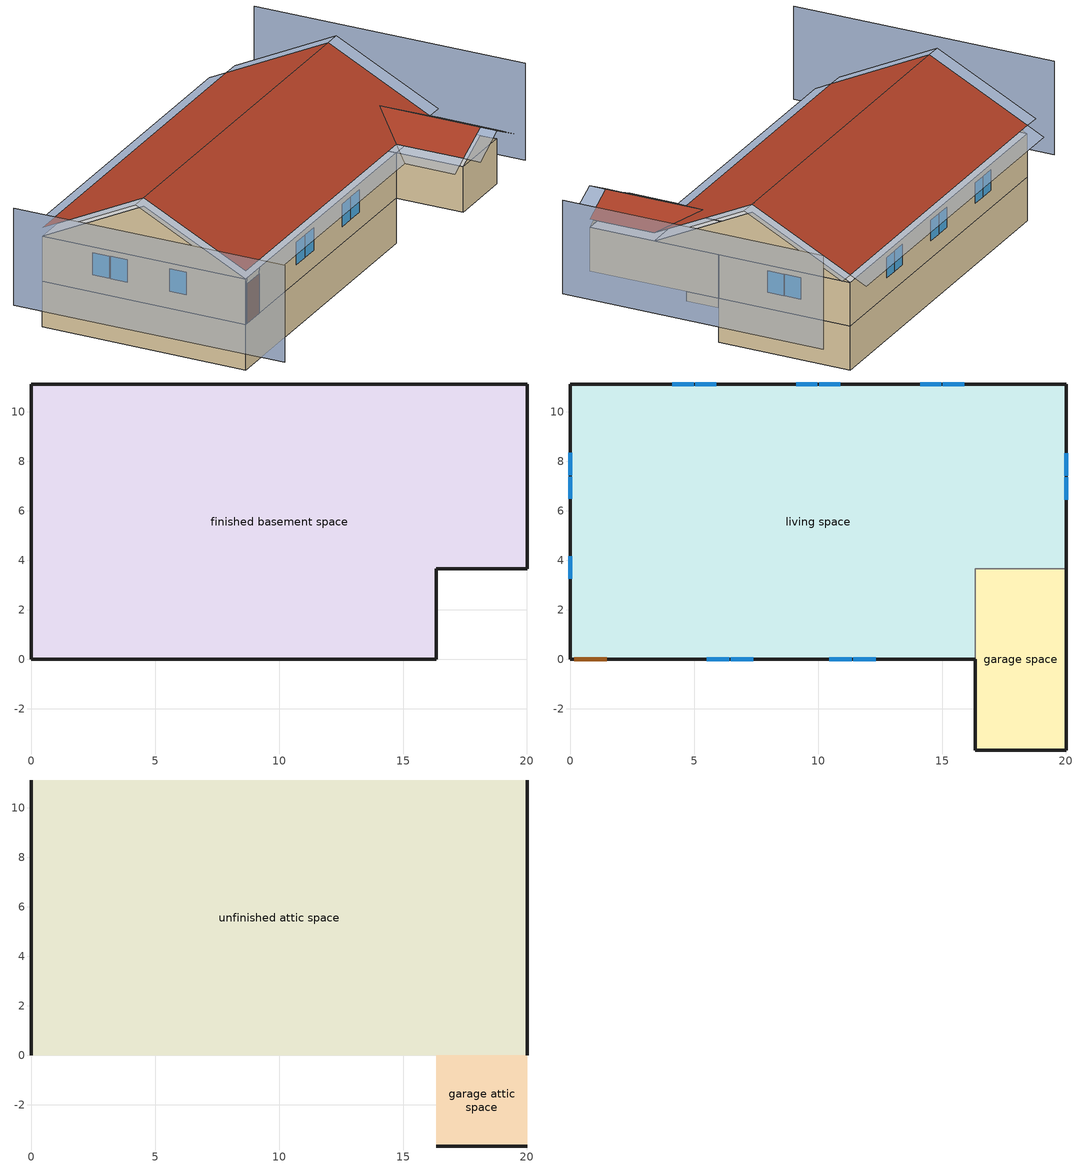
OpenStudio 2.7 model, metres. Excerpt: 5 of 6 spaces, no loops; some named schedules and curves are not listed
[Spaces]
finished basement space
 floor foundation (FloorFndGrndFinB): 0,0 0,11.12 20.01,11.12 20.01,3.66 16.35,3.66 16.35,0 z-2.44
 wall foundation (WallFndGrndFinB): 0,11.12 0,0 16.35,0 16.35,3.66 20.01,3.66 20.01,11.12 0,11.12 z-2.44:0
garage space
 floor foundation (FloorFndGrndUnfinSlab): 16.35,-3.66 16.35,3.66 20.01,3.66 20.01,-3.66 z0
 wall outside (WallExtUninsUnfin): 16.35,0 16.35,-3.66 20.01,-3.66 20.01,3.66 z0:2.44
 wall to living space (WallIntFinInsUnfin Reversed): 20.01,3.66 16.35,3.66 16.35,0 z0:2.44
living space
 floor to finished basement space (FloorFinUninsFin): 0,0 0,11.12 20.01,11.12 20.01,3.66 16.35,3.66 16.35,0 z0
 wall outside (WallExtInsFin): 20.01,3.66 20.01,11.12 0,11.12 0,0 0.13,0 1.48,0 16.35,0 z0:2.44
 window (WindowConstruction): 5.5,0 6.41,0 / 6.47,0 7.38,0 / 10.46,0 11.36,0 / 11.43,0 12.33,0 z0.92:2.13; 15.89,11.12 15.04,11.12 / 14.98,11.12 14.12,11.12 / 10.89,11.12 10.03,11.12 / 9.97,11.12 9.12,11.12 / 5.89,11.12 5.03,11.12 / 4.97,11.12 4.12,11.12 z0.99:2.13; 0,8.34 0,7.44 / 0,7.38 0,6.48 / 0,4.16 0,3.25 / 20.01,6.45 20.01,7.36 / 20.01,7.42 20.01,8.32 z0.93:2.13
 door (Door): 0.15,0 1.46,0 z0:2.13
unfinished attic space
 floor to garage space (FloorUnfinUninsUnfin): 20.01,3.66 20.01,0 16.35,0 16.35,3.66 z2.44
 floor to living space (FloorFinInsUnfinAttic): 20.01,11.12 20.01,3.66 16.35,3.66 16.35,0 0,0 0,11.12 z2.44
 wall outside (WallExtUninsUnfin): 0,5.56,5.22 0,11.12,2.44 0,0,2.44; 20.01,5.56,5.22 20.01,0,2.44 20.01,11.12,2.44
 roof outside (RoofUnfinInsExt): 0,5.56,5.67 20.01,5.56,5.67 20.01,11.12,2.9 0,11.12,2.9; 0,5.56,5.67 0,0,2.9 16.35,0,2.9 18.18,1.83,3.81 20.01,0,2.9 20.01,5.56,5.67
garage attic space
 floor to garage space (FloorUnfinUninsUnfin): 16.35,-3.66 16.35,0 20.01,0 20.01,-3.66 z2.44
 wall outside (WallExtUninsUnfin): 16.35,-3.66,2.44 20.01,-3.66,2.44 18.18,-3.66,3.35
 roof outside (RoofUnfinInsExt): 16.35,0,2.9 16.35,-3.66,2.9 18.18,-3.66,3.81 18.18,1.83,3.81; 20.01,0,2.9 18.18,1.83,3.81 18.18,-3.66,3.81 20.01,-3.66,2.9
shading: -3.05,11.12 -3.05,-3.66 / 23.06,-3.66 23.06,11.12 z0:5.22; 15.44,0,2.44 15.44,-3.66,2.44 16.35,-3.66,2.9 16.35,0,2.9; 16.35,-4.57,2.9 18.18,-4.57,3.81 18.18,-3.66,3.81 16.35,-3.66,2.9; -0.91,11.12,2.9 -0.91,5.56,5.67 0,5.56,5.67 0,11.12,2.9; 20.92,5.56,5.67 20.92,11.12,2.9 20.01,11.12,2.9 20.01,5.56,5.67; 20.01,12.03,2.44 0,12.03,2.44 0,11.12,2.9 20.01,11.12,2.9; -0.91,5.56,5.67 -0.91,0,2.9 0,0,2.9 0,5.56,5.67; 0,-0.91,2.44 16.35,-0.91,2.44 16.35,0,2.9 0,0,2.9; 20.92,0,2.9 20.92,5.56,5.67 20.01,5.56,5.67 20.01,0,2.9; 20.92,-3.66,2.44 20.92,0,2.44 20.01,0,2.9 20.01,-3.66,2.9; 18.18,-4.57,3.81 20.01,-4.57,2.9 20.01,-3.66,2.9 18.18,-3.66,3.81; 14.88,11.12 16.04,11.12 16.04,11.73 14.88,11.73 z2.29; 6.56,0 5.35,0 5.35,-0.61 6.56,-0.61 z2.29; 8.97,11.12 10.13,11.12 10.13,11.73 8.97,11.73 z2.29; 7.53,0 6.32,0 6.32,-0.61 7.53,-0.61 z2.29; 0,7.29 0,8.5 -0.61,8.5 -0.61,7.29 z2.29; 11.52,0 10.31,0 10.31,-0.61 11.52,-0.61 z2.29; 9.88,11.12 11.04,11.12 11.04,11.73 9.88,11.73 z2.29; 12.49,0 11.27,0 11.27,-0.61 12.49,-0.61 z2.29; 13.97,11.12 15.13,11.12 15.13,11.73 13.97,11.73 z2.29; 4.88,11.12 6.04,11.12 6.04,11.73 4.88,11.73 z2.29; 3.96,11.12 5.12,11.12 5.12,11.73 3.96,11.73 z2.29; 0,6.33 0,7.53 -0.61,7.53 -0.61,6.33 z2.29; 20.01,7.51 20.01,6.3 20.62,6.3 20.62,7.51 z2.29; 0,3.1 0,4.31 -0.61,4.31 -0.61,3.1 z2.29; 20.01,8.47 20.01,7.26 20.62,7.26 20.62,8.47 z2.29
[Site]
Denver Intl Ap_CO_USA: Latitude {deg}=39.83; Longitude {deg}=-104.65; Time Zone {hr}=-7; Elevation {m}=1650; Terrain=Suburbs
[ClimateZones]
Climate Zone Institution Name 2=Building America; Climate Zone Document Year 2=0; Climate Zone Value 2=Cold
[Site:WaterMainsTemperature]
Calculation Method=Correlation; Annual Average Outdoor Air Temperature {C}=10.8753; Maximum Difference In Monthly Average Outdoor Air Temperatures {deltaC}=23.1524
[Site:GroundTemperature:Deep]
10.8753, 10.8753, 10.8753, 10.8753, 10.8753, 10.8753, 10.8753, 10.8753, 10.8753, 10.8753, 10.8753, 10.8753
[Building]
Building 1: North Axis {deg}=270; Standards Number of Stories=2; Standards Number of Above Ground Stories=1; Standards Building Type=singlefamilydetached; Standards Number of Living Units=1
[Material] Roughness=Rough
Name | Thickness {m} | Conductivity {W/m-K} | Density {kg/m3} | Specific Heat {J/kg-K} | Thermal Absorptance | Solar Absorptance | Visible Absorptance
FloorUAAdditionalCeilingIns | 0.12827 | 0.0411113 | 16.02 | 1046.75
FloorUATrussandIns | 0.0889 | 0.0436674 | 50.7834 | 1165.1
Drywall 0.5 in. | 0.0127 | 0.160291 | 801 | 837.4 | 0.9 | 0.5 | 0.1
Asphalt Shingles, Medium | 0.009525 | 0.162714 | 1121.4 | 1465.45 | 0.91 | 0.85 | 0.85
RoofSheathing | 0.01905 | 0.115458 | 512.64 | 1214.23
RoofUARoofIns | 0.18415 | 8.02397 | 37.0049 | 1207.88
FoundationIntVertIns | 0.00233153 | 0.029427 | 32.04 | 1214.23
FoundationExtVertIns | 0.051816 | 0.029427 | 32.04 | 1214.23
Concrete 8.0 in.; FootingMaterial | 0.2032 | 1.31141 | 2242.8 | 837.4 | 0.9
Concrete 4.0 in. | 0.1016 | 1.31141 | 2242.8 | 837.4 | 0.9
FloorFinStudAndAirFloor | 0.1397 | 0.557395 | 67.691 | 1210.98
Wood Floor | 0.015875 | 0.115458 | 544.68 | 1214.23
Floor Covering | 0.0127 | 0.0433444 | 54.468 | 1339.84 | 0.9 | 0.9
FloorFinStudAndAirFloor 1 | 0.1397 | 0.606274 | 67.691 | 1210.98
Vinyl, Light | 0.009525 | 0.089435 | 177.822 | 1046.75 | 0.9 | 0.3 | 0.3
WallSheathing | 0.0127 | 0.115458 | 512.64 | 1214.23
WallICFInsFormOuter | 0.0508 | 0.0311319 | 68.5656 | 1214.23
WallICFConcrete | 0.1016 | 1.07238 | 2111.31 | 844.354
WallICFConcrete 1 | 0.1016 | 1.07383 | 2111.31 | 844.354
WallStudAndCavity | 0.0889 | 0.393744 | 83.0341 | 1211.67
WallStudAndCavity 1 | 0.0889 | 0.397942 | 83.0341 | 1211.67
residential furniture material garage space | 0.1524 | 0.115458 | 640.8 | 1214.23 | 0.9 | 0.6 | 0.1
DoorMaterial | 0.04445 | 0.0612267 | 512.64 | 1214.23
[Construction]
FloorFinInsUnfinAttic: FloorUAAdditionalCeilingIns, FloorUATrussandIns, Drywall 0.5 in.
RoofUnfinInsExt: Asphalt Shingles, Medium, RoofSheathing, RoofUARoofIns
WallFndGrndFinB: Concrete 8.0 in.
FloorFndGrndFinB; FloorFndGrndUnfinSlab: Concrete 4.0 in.
FootingConstruction: FootingMaterial
FloorFinUninsFin: Drywall 0.5 in., FloorFinStudAndAirFloor, RoofSheathing, Wood Floor, Floor Covering
FloorUnfinUninsUnfin: FloorFinStudAndAirFloor 1, RoofSheathing
WallExtInsFin: Vinyl, Light, WallSheathing, WallICFInsFormOuter, WallICFConcrete, WallICFInsFormOuter, Drywall 0.5 in.
WallIntFinInsUnfin Reversed: WallICFInsFormOuter, WallICFConcrete 1, WallICFInsFormOuter, WallSheathing
WallExtUninsUnfin: Vinyl, Light, WallSheathing, WallStudAndCavity
WallIntFinUninsFin: WallStudAndCavity 1, Drywall 0.5 in.
residential furniture construction garage space; residential furniture construction living space; residential furniture construction finished basement space: residential furniture material garage space
WindowConstruction: WindowMaterial
Door: DoorMaterial
[WindowMaterial:Shade]
CoolingShade: Solar Transmittance=0.999; Solar Reflectance=0.00099; Visible Transmittance=0.999; Visible Reflectance=0.00099; Thermal Hemispherical Emissivity=1e-005; Thermal Transmittance=0.999; Thickness {m}=0.0001; Conductivity {W/m-K}=10000; Shade to Glass Distance {m}=0.001; Top Opening Multiplier=0; Bottom Opening Multiplier=0; Left-Side Opening Multiplier=0; Right-Side Opening Multiplier=0; Airflow Permeability=0
[WindowMaterial:SimpleGlazingSystem]
WindowMaterial: U-Factor {W/m2-K}=2.10086; Solar Heat Gain Coefficient=0.21
[ThermalZone] Use Ideal Air Loads=No
living zone: Thermostat=living zone temperature setpoint
garage zone; unfinished attic zone: 
finished basement zone: Thermostat=finished basement zone temperature setpoint
res ds_1 ret air zone: Volume {m3}=0
[Sizing:Zone] Zone Cooling Design Supply Air Temperature Input Method=SupplyAirTemperature; Zone Cooling Design Supply Air Temperature {C}=14; Zone Cooling Design Supply Air Temperature Difference {deltaC}=11.11; Zone Heating Design Supply Air Temperature Input Method=SupplyAirTemperature; Zone Heating Design Supply Air Temperature {C}=40; Zone Heating Design Supply Air Temperature Difference {deltaC}=11.11; Zone Cooling Design Supply Air Humidity Ratio {kg-H2O/kg-air}=0.0085; Zone Heating Design Supply Air Humidity Ratio {kg-H2O/kg-air}=0.008; Cooling Design Air Flow Method=DesignDay; Heating Design Air Flow Method=DesignDay; Account for Dedicated Outdoor Air System=No; Dedicated Outdoor Air System Control Strategy=NeutralSupplyAir; Dedicated Outdoor Air Low Setpoint Temperature for Design {C}=autosize; Dedicated Outdoor Air High Setpoint Temperature for Design {C}=autosize
living zone; garage zone; unfinished attic zone; res ds_1 ret air zone
[Zone equipment]
living zone: residential mshp living zone zone vrf, residential mshp living zone supp heater
[Space]
Name | Space Type | Thermal Zone | Building Unit
garage space | Space Type 1 | garage zone
living space | Space Type 2 | living zone | unit 1
unfinished attic space; garage attic space | Space Type 3 | unfinished attic zone
finished basement space | Space Type 4 | finished basement zone | unit 1
res ds_1 ret air space |  | res ds_1 ret air zone
[SpaceType]
Name | Standards Space Type
Space Type 1 | garage
Space Type 2 | living
Space Type 3 | unfinished attic
Space Type 4 | finished basement
[BuildingUnit]
unit 1: Building Unit Type=Residential
[People:Definition] Number of People Calculation Method=People; Number of People {people}=1.615; Fraction Radiant=0.319734; Sensible Heat Fraction=0.573; Carbon Dioxide Generation Rate {m3/s-W}=0; Enable ASHRAE 55 Comfort Warnings=No; Mean Radiant Temperature Calculation Type=ZoneAveraged
residential occupants|living space; residential occupants|finished basement space
[People] Number of People Schedule=residential occupants schedule; Activity Level Schedule=Schedule Ruleset 1; Multiplier=1
Name | People Definition | Space or SpaceType
residential occupants|living space | residential occupants|living space | living space
residential occupants|finished basement space | residential occupants|finished basement space | finished basement space
[Foundation:Kiva] Wall Height Above Grade {m}=0.2032; Wall Depth Below Slab {m}=0.2032
Name | Interior Vertical Insulation Material | Interior Vertical Insulation Depth {m} | Exterior Vertical Insulation Material | Exterior Vertical Insulation Depth {m} | Footing Wall Construction
Foundation Kiva 1 | FoundationIntVertIns | 2.4384 | FoundationExtVertIns | 2.4384
Foundation Kiva 2 |  |  |  |  | FootingConstruction
[Foundation:Kiva:Settings]
Soil Conductivity {W/m-K}=1.731; Soil Density {kg/m3}=1842.3; Soil Specific Heat {J/kg-K}=418.7; Ground Solar Absorptivity=0.9; Ground Thermal Absorptivity=0.9; Ground Surface Roughness {m}=0.03; Far-Field Width {m}=40; Deep-Ground Boundary Condition=ZeroFlux; Deep-Ground Depth {m}=40; Minimum Cell Dimension {m}=0.02; Maximum Cell Growth Coefficient=1.5; Simulation Timestep=Hourly
[SurfaceProperty:ExposedFoundationPerimeter] Exposed Perimeter Calculation Method=TotalExposedPerimeter
Name | Total Exposed Perimeter {m}
Surface 20 | 54.9333
Surface 1 | 14.6304
[InternalMass:Definition] Design Level Calculation Method=SurfaceArea
Name | Construction | Surface Area {m2}
living space Partition; finished basement space Partition | WallIntFinUninsFin | 209.032
residential furniture mass garage space | residential furniture construction garage space | 2.67561
residential furniture mass living space | residential furniture construction living space | 83.6127
residential furniture mass finished basement space | residential furniture construction finished basement space | 83.6127
[InternalMass] Multiplier=1
Name | Internal Mass Definition | Space or SpaceType
living space Partition | living space Partition | living space
finished basement space Partition | finished basement space Partition | finished basement space
residential furniture mass garage space | residential furniture mass garage space | garage space
residential furniture mass living space | residential furniture mass living space | living space
residential furniture mass finished basement space | residential furniture mass finished basement space | finished basement space
[ShadingControl]
WindowShadingControl: Shading Type=InteriorShade; Shading Device Material=CoolingShade; Shading Control Type=OnIfScheduleAllows; Schedule=Window shading schedule; Shading Control Is Scheduled=Yes
[AvailabilityManager:DifferentialThermostat]
res solar hot water useful energy: Temperature Difference On Limit {deltaC}=0; Temperature Difference Off Limit {deltaC}=0
[Coil:Heating:DX:VariableRefrigerantFlow]
residential mshp living zone heating coil: Availability Schedule=residential heating season; Rated Total Heating Capacity {W}=20090.9; Rated Air Flow Rate {m3/s}=0.898705; Heating Capacity Ratio Modifier Function of Temperature Curve=ConstantCubic; Heating Capacity Modifier Function of Flow Fraction Curve=ConstantCubic
[Coil:Cooling:DX:VariableRefrigerantFlow]
residential mshp living zone cooling coil: Availability Schedule=residential cooling season; Rated Total Cooling Capacity {W}=19349.2; Rated Sensible Heat Ratio=0.67638; Rated Air Flow Rate {m3/s}=0.919621; Cooling Capacity Ratio Modifier Function of Temperature Curve=ConstantCubic; Cooling Capacity Modifier Curve Function of Flow Fraction=ConstantCubic
[AirConditioner:VariableRefrigerantFlow]
residential mshp living zone ac vrf: Availability Schedule=Always On Discrete; Rated Total Cooling Capacity {W}=19349.2; Rated Cooling COP {W/W}=2.34548; Minimum Outdoor Temperature in Cooling Mode {C}=-6; Maximum Outdoor Temperature in Cooling Mode {C}=60; Cooling Capacity Ratio Modifier Function of Low Temperature Curve=Cool-CAP-fT10; Cooling Capacity Ratio Boundary Curve=Air Conditioner Variable Refrigerant Flow 1 VRFCoolCapFTBoundary; Cooling Capacity Ratio Modifier Function of High Temperature Curve=Air Conditioner Variable Refrigerant Flow 1 VRFCoolCapFTHi; Cooling Energy Input Ratio Modifier Function of Low Temperature Curve=Cool-EIR-fT10; Cooling Energy Input Ratio Boundary Curve=Air Conditioner Variable Refrigerant Flow 1 VRFCoolEIRFTBoundary; Cooling Energy Input Ratio Modifier Function of High Temperature Curve=Air Conditioner Variable Refrigerant Flow 1 VRFCoolEIRFTHi; Cooling Energy Input Ratio Modifier Function of Low Part-Load Ratio Curve=Cool-EIR-fPLR10; Cooling Energy Input Ratio Modifier Function of High Part-Load Ratio Curve=Air Conditioner Variable Refrigerant Flow 1 CoolingEIRHiPLR; Cooling Combination Ratio Correction Factor Curve=Air Conditioner Variable Refrigerant Flow 1 CoolingCombRatio; Cooling Part-Load Fraction Correlation Curve=Cool-PLF-fPLR10; Rated Total Heating Capacity {W}=20090.9; Rated Total Heating Capacity Sizing Ratio {W/W}=1; Rated Heating COP {W/W}=2.79255; Minimum Outdoor Temperature in Heating Mode {C}=-34.4444; Maximum Outdoor Temperature in Heating Mode {C}=40; Heating Capacity Ratio Modifier Function of Low Temperature Curve=Heat-CAP-fT10; Heating Capacity Ratio Boundary Curve=Air Conditioner Variable Refrigerant Flow 1 VRFHeatCapFTBoundary; Heating Capacity Ratio Modifier Function of High Temperature Curve=Air Conditioner Variable Refrigerant Flow 1 VRFHeatCapFTHi; Heating Energy Input Ratio Modifier Function of Low Temperature Curve=Heat-EIR-fT10; Heating Energy Input Ratio Boundary Curve=Air Conditioner Variable Refrigerant Flow 1 VRFHeatEIRFTBoundary; Heating Energy Input Ratio Modifier Function of High Temperature Curve=Air Conditioner Variable Refrigerant Flow 1 VRFHeatEIRFTHi; Heating Performance Curve Outdoor Temperature Type=DryBulbTemperature; Heating Energy Input Ratio Modifier Function of Low Part-Load Ratio Curve=Heat-EIR-fPLR10; Heating Energy Input Ratio Modifier Function of High Part-Load Ratio Curve=Air Conditioner Variable Refrigerant Flow 1 HeatingEIRHiPLR; Heating Combination Ratio Correction Factor Curve=Air Conditioner Variable Refrigerant Flow 1 HeatingCombRatio; Heating Part-Load Fraction Correlation Curve=Heat-PLF-fPLR10; Minimum Heat Pump Part-Load Ratio=0.333333; Zone Name for Master Thermostat Location=living zone; Master Thermostat Priority Control Type=LoadPriority; Heat Pump Waste Heat Recovery=No; Equivalent Piping Length used for Piping Correction Factor in Cooling Mode {m}=0; Vertical Height used for Piping Correction Factor {m}=0; Piping Correction Factor for Length in Cooling Mode Curve=Air Conditioner Variable Refrigerant Flow 1 CoolingLengthCorrectionFactor; Piping Correction Factor for Height in Cooling Mode Coefficient=0; Equivalent Piping Length used for Piping Correction Factor in Heating Mode {m}=0; Piping Correction Factor for Height in Heating Mode Coefficient=0; Crankcase Heater Power per Compressor {W}=0; Number of Compressors=1; Ratio of Compressor Size to Total Compressor Capacity=1; Maximum Outdoor Dry-bulb Temperature for Crankcase Heater {C}=7; Defrost Strategy=ReverseCycle; Defrost Control=OnDemand; Defrost Energy Input Ratio Modifier Function of Temperature Curve=DefrostEIR; Defrost Time Period Fraction=0.058333; Resistive Defrost Heater Capacity {W}=1e-007; Maximum Outdoor Dry-bulb Temperature for Defrost Operation {C}=4.44444; Water Condenser Volume Flow Rate {m3/s}=autosize; Evaporative Condenser Effectiveness=0.9; Evaporative Condenser Air Flow Rate {m3/s}=autosize; Evaporative Condenser Pump Rated Power Consumption {W}=autosize; Basin Heater Capacity {W/K}=0; Basin Heater Setpoint Temperature {C}=2; Fuel Type=Electricity; Minimum Outdoor Temperature in Heat Recovery Mode {C}=0; Maximum Outdoor Temperature in Heat Recovery Mode {C}=20; Initial Heat Recovery Cooling Capacity Fraction=0.5; Heat Recovery Cooling Capacity Time Constant {hr}=0.083; Initial Heat Recovery Cooling Energy Fraction=1; Heat Recovery Cooling Energy Time Constant {hr}=0; Initial Heat Recovery Heating Capacity Fraction=0.5; Heat Recovery Heating Capacity Time Constant {hr}=0.083; Initial Heat Recovery Heating Energy Fraction=0.5; Heat Recovery Heating Energy Time Constant {hr}=0
[Fan:OnOff]
residential mshp living zone supply fan: Availability Schedule=Always On Discrete; Fan Total Efficiency=0.75; Pressure Rise {Pa}=111.241; Maximum Flow Rate {m3/s}=0.898709; Motor Efficiency=1; Motor In Airstream Fraction=1; Fan Power Ratio Function of Speed Ratio Curve=Fan On Off Power Curve; Fan Efficiency Ratio Function of Speed Ratio Curve=Fan On Off Efficiency Curve
[ZoneHVAC:TerminalUnit:VariableRefrigerantFlow]
residential mshp living zone zone vrf: Terminal Unit Availability schedule=Always On Discrete; Supply Air Flow Rate During Cooling Operation {m3/s}=0.170311; Supply Air Flow Rate When No Cooling is Needed {m3/s}=0; Supply Air Flow Rate During Heating Operation {m3/s}=0.898705; Supply Air Flow Rate When No Heating is Needed {m3/s}=0; Outdoor Air Flow Rate During Cooling Operation {m3/s}=0; Outdoor Air Flow Rate During Heating Operation {m3/s}=0; Outdoor Air Flow Rate When No Cooling or Heating is Needed {m3/s}=0; Supply Air Fan Operating Mode Schedule=Always Off Discrete; Supply Air Fan=residential mshp living zone supply fan; Cooling Coil=residential mshp living zone cooling coil; Heating Coil=residential mshp living zone heating coil; Zone Terminal Unit On Parasitic Electric Energy Use {W}=0; Zone Terminal Unit Off Parasitic Electric Energy Use {W}=0; Rated Total Heating Capacity Sizing Ratio {W/W}=1
[ZoneHVAC:Baseboard:Convective:Electric]
residential mshp living zone supp heater: Availability Schedule=residential heating season; Nominal Capacity {W}=29307.1; Efficiency=1
[ThermostatSetpoint:DualSetpoint] Heating Setpoint Temperature Schedule=residential heating setpoint; Cooling Setpoint Temperature Schedule=residential cooling setpoint
finished basement zone temperature setpoint; living zone temperature setpoint
[ElectricEquipment:Definition] Design Level Calculation Method=EquipmentLevel
Name | Design Level {W} | Fraction Latent | Fraction Radiant | Fraction Lost
residential refrigerator | 65.0889 | 0 | 0 | 0
residential range electric | 41.8839 | 0.3 | 0.24 | 0.3
residential misc plug loads|living space; residential misc plug loads|finished basement space | 281.54 | 0.021 | 0.558 | 0.049
res infil_1 house fan; res infil_1 range fan; res infil_1 bath fan | 0 | 0 | 0 | 1
[ElectricEquipment]
Name | Electric Equipment Definition | Space or SpaceType | Schedule
residential refrigerator | residential refrigerator | living space | residential refrigerator schedule
residential range electric | residential range electric | living space | residential range gas|false schedule
residential misc plug loads|living space | residential misc plug loads|living space | living space | residential misc plug loads schedule
residential misc plug loads|finished basement space | residential misc plug loads|finished basement space | finished basement space | residential misc plug loads schedule
res infil_1 house fan | res infil_1 house fan | living space | Always On Discrete
res infil_1 range fan | res infil_1 range fan | living space | Always On Discrete
res infil_1 bath fan | res infil_1 bath fan | living space | Always On Discrete
[OtherEquipment:Definition]
residential range gas: Design Level Calculation Method=EquipmentLevel; Design Level {W}=438.989; Fraction Latent=0.2; Fraction Radiant=0.18; Fraction Lost=0.5
[OtherEquipment]
residential range gas: Other Equipment Definition=residential range gas; Space or SpaceType=living space; Schedule=residential range gas|false schedule; Fuel Type=NaturalGas
[Lights:Definition] Design Level Calculation Method=LightingLevel; Fraction Radiant=0.6; Fraction Visible=0.2; Return Air Fraction=0
Name | Lighting Level {W}
residential lighting living space; residential lighting finished basement space | 417.674
residential lighting garage space | 9.35059
[Lights] Schedule=residential lighting schedule; Fraction Replaceable=1
Name | Lights Definition | Space or SpaceType
residential lighting living space | residential lighting living space | living space
residential lighting finished basement space | residential lighting finished basement space | finished basement space
residential lighting garage space | residential lighting garage space | garage space
[Exterior:Lights:Definition]
residential lighting exterior: Design Level {W}=196.561
[Exterior:Lights]
residential lighting exterior: Exterior Lights Definition=residential lighting exterior; Schedule=residential lighting schedule
[SpaceInfiltration:EffectiveLeakageArea] Schedule=Always On Discrete
Name | Space or SpaceType | Effective Air Leakage Area {cm2} | Stack Coefficient | Wind Coefficient
res infil|garage space | garage space | 90.5149 | 0.000129067 | 4.38083e-05
res infil|unfinished attic space | unfinished attic space | 7851.74 | 0.000224897 | 2.81542e-05
res infil|garage attic space | garage attic space | 7851.74 | 0.000224897 | 2.81542e-05
[EnergyManagementSystem:Sensor]
Name | Output Variable or Output Meter | Output Variable or Output Meter Index Key
res_nv_pb_s | Site Outdoor Air Barometric Pressure
res_af_vw_s | Site Wind Speed
res_nv_wt_s | Site Outdoor Air Humidity Ratio
res_af_1_tin_s | Zone Mean Air Temperature | living zone
res_af_1_tt_s | Zone Outdoor Air Drybulb Temperature | living zone
res_nv_1_nva_s | Schedule Value | res nv_1 avail schedule
res_nv_1_sp_s | Schedule Value | res nv_1 temp schedule
res_ds_1_win_s | Zone Mean Air Humidity Ratio | living zone
res_infil_1_range_sch_s | Schedule Value | res mv_1 range exhaust schedule
res_infil_1_bath_sch_s | Schedule Value | res mv_1 bath exhaust schedule
res_infil_1_wh_sch_s | Schedule Value | Always On Discrete
[SpaceInfiltration:DesignFlowRate] Space or SpaceType=living space; Schedule=Always On Discrete; Design Flow Rate Calculation Method=Flow/Space; Design Flow Rate {m3/s}=0
res nv_1 flow; res infil_1 flow
[EnergyManagementSystem:Actuator]
Name | Actuated Component | Actuated Component Type | Actuated Component Control Type
res_nv_1_flow_act | res nv_1 flow | Zone Infiltration | Air Exchange Flow Rate
res_infil_1_house_fan_act | res infil_1 house fan | ElectricEquipment | Electric Power Level
res_infil_1_range_fan_act | res infil_1 range fan | ElectricEquipment | Electric Power Level
res_infil_1_bath_fan_act | res infil_1 bath fan | ElectricEquipment | Electric Power Level
res_infil_1_flow_act | res infil_1 flow | Zone Infiltration | Air Exchange Flow Rate
[EnergyManagementSystem:Program]
res_nv_1_program: Set Tdiff = res_af_1_tin_s-res_af_1_tt_s; Set dT = (@Abs Tdiff); Set pt = (@RhFnTdbWPb res_af_1_tt_s res_nv_wt_s res_nv_pb_s); Set NVA = 6208.022910327987; Set Cs = 8.963020389461627e-05; Set Cw = 6.158219665777789e-05; Set MNV = 2.831684659200018; Set MHR = 0.0115; Set MRH = 0.7; Set temp1 = (res_nv_1_nva_s*NVA); Set SGNV = temp1*((((Cs*dT)+(Cw*(res_af_vw_s^2)))^0.5)/1000); If (res_nv_wt_s<MHR) && (pt<MRH) && (res_af_1_tin_s>res_nv_1_sp_s); Set temp2 = (res_af_1_tin_s-res_nv_1_sp_s); Set NVadj1 = temp2/(res_af_1_tin_s-res_af_1_tt_s); Set NVadj2 = (@Min NVadj1 1); Set NVadj3 = (@Max NVadj2 0); Set NVadj = SGNV*NVadj3; Set res_nv_1_flow_act = (@Min NVadj MNV); Else; Set res_nv_1_flow_act = 0; EndIf
res_ds_1_program: Set res_ds_1_lk_sup_fan_equiv = 0; Set res_ds_1_lk_ret_fan_equiv = 0
[Schedule:Ruleset]
Name | Default Day Schedule
residential occupants schedule | Schedule Day 1
Schedule Ruleset 1 | Schedule Day 2
Window shading schedule | Schedule Day 3
residential heating setpoint | Schedule Day 5
residential cooling setpoint | Schedule Day 6
residential refrigerator schedule | Schedule Day 8
residential range gas|false schedule | Schedule Day 9
residential lighting schedule | Schedule Day 10
residential misc plug loads schedule | Schedule Day 11
[Schedule:Day]
Schedule Day 1; Schedule Day 3; Window shading schedule allday1; Window shading schedule allday2; Window shading schedule allday3; Window shading schedule allday4; Window shading schedule allday11; Window shading schedule allday12; Schedule Day 5; Schedule Day 6; Schedule Day 8; Schedule Day 9; Schedule Day 10; Schedule Day 11: 24, 0, 0
residential occupants schedule allday1; residential occupants schedule allday2; residential occupants schedule allday3; residential occupants schedule allday4; residential occupants schedule allday5; residential occupants schedule allday6; residential occupants schedule allday7; residential occupants schedule allday8; residential occupants schedule allday9; residential occupants schedule allday10; residential occupants schedule allday11; residential occupants schedule allday12: 7, 0, 1, 8, 0, 0.88, 9, 0, 0.41, 16, 0, 0.24, 17, 0, 0.29, 18, 0, 0.55, 21, 0, 0.9, 24, 0, 1
Schedule Day 2: 24, 0, 112.539
Window shading schedule allday5; Window shading schedule allday6; Window shading schedule allday7; Window shading schedule allday8; Window shading schedule allday9; Window shading schedule allday10: 24, 0, 1
residential heating setpoint allday1; residential heating setpoint allday2; residential heating setpoint allday3; residential heating setpoint allday4; residential heating setpoint allday5; residential heating setpoint allday6; residential heating setpoint allday7; residential heating setpoint allday8; residential heating setpoint allday9; residential heating setpoint allday10; residential heating setpoint allday11; residential heating setpoint allday12: 24, 0, 21.6667
residential cooling setpoint allday1; residential cooling setpoint allday2; residential cooling setpoint allday3; residential cooling setpoint allday4; residential cooling setpoint allday5; residential cooling setpoint allday6; residential cooling setpoint allday7; residential cooling setpoint allday8; residential cooling setpoint allday9; residential cooling setpoint allday10; residential cooling setpoint allday11; residential cooling setpoint allday12: 24, 0, 24.4444
residential refrigerator schedule allday1; residential refrigerator schedule allday12: 1, 0, 0.610949, 2, 0, 0.595675, 3, 0, 0.580401, 4, 0, 0.565128, 6, 0, 0.549854, 7, 0, 0.580401, 8, 0, 0.610949, 10, 0, 0.626223, 12, 0, 0.610949, 15, 0, 0.641496, 16, 0, 0.626223, 17, 0, 0.672044, 18, 0, 0.733139, 19, 0, 0.763686, 20, 0, 0.733139, 21, 0, 0.717865, 22, 0, 0.702591, 23, 0, 0.672044, 24, 0, 0.626223
residential refrigerator schedule allday2: 1, 0, 0.609489, 2, 0, 0.594252, 3, 0, 0.579015, 4, 0, 0.563777, 6, 0, 0.54854, 7, 0, 0.579015, 8, 0, 0.609489, 10, 0, 0.624726, 12, 0, 0.609489, 15, 0, 0.639964, 16, 0, 0.624726, 17, 0, 0.670438, 18, 0, 0.731387, 19, 0, 0.761861, 20, 0, 0.731387, 21, 0, 0.71615, 22, 0, 0.700912, 23, 0, 0.670438, 24, 0, 0.624726
residential refrigerator schedule allday3; residential refrigerator schedule allday4; residential refrigerator schedule allday5: 1, 0, 0.791241, 2, 0, 0.77146, 3, 0, 0.751679, 4, 0, 0.731898, 6, 0, 0.712117, 7, 0, 0.751679, 8, 0, 0.791241, 10, 0, 0.811022, 12, 0, 0.791241, 15, 0, 0.830803, 16, 0, 0.811022, 17, 0, 0.870365, 18, 0, 0.949489, 19, 0, 0.989051, 20, 0, 0.949489, 21, 0, 0.929708, 22, 0, 0.909927, 23, 0, 0.870365, 24, 0, 0.811022
residential refrigerator schedule allday6; residential refrigerator schedule allday7; residential refrigerator schedule allday8; residential refrigerator schedule allday9: 1, 0, 0.8, 2, 0, 0.78, 3, 0, 0.76, 4, 0, 0.74, 6, 0, 0.72, 7, 0, 0.76, 8, 0, 0.8, 10, 0, 0.82, 12, 0, 0.8, 15, 0, 0.84, 16, 0, 0.82, 17, 0, 0.88, 18, 0, 0.96, 19, 0, 1, 20, 0, 0.96, 21, 0, 0.94, 22, 0, 0.92, 23, 0, 0.88, 24, 0, 0.82
residential refrigerator schedule allday10: 1, 0, 0.679562, 2, 0, 0.662573, 3, 0, 0.645584, 4, 0, 0.628595, 6, 0, 0.611606, 7, 0, 0.645584, 8, 0, 0.679562, 10, 0, 0.696551, 12, 0, 0.679562, 15, 0, 0.71354, 16, 0, 0.696551, 17, 0, 0.747518, 18, 0, 0.815474, 19, 0, 0.849453, 20, 0, 0.815474, 21, 0, 0.798485, 22, 0, 0.781496, 23, 0, 0.747518, 24, 0, 0.696551
residential refrigerator schedule allday11: 1, 0, 0.675182, 2, 0, 0.658303, 3, 0, 0.641423, 4, 0, 0.624544, 6, 0, 0.607664, 7, 0, 0.641423, 8, 0, 0.675182, 10, 0, 0.692062, 12, 0, 0.675182, 15, 0, 0.708942, 16, 0, 0.692062, 17, 0, 0.742701, 18, 0, 0.810219, 19, 0, 0.843978, 20, 0, 0.810219, 21, 0, 0.793339, 22, 0, 0.77646, 23, 0, 0.742701, 24, 0, 0.692062
residential range gas|false schedule allday1; residential range gas|false schedule allday2; residential range gas|false schedule allday12: 2, 0, 0.0466667, 4, 0, 0.0266667, 5, 0, 0.0466667, 6, 0, 0.0733333, 7, 0, 0.166667, 8, 0, 0.28, 9, 0, 0.306667, 10, 0, 0.32, 11, 0, 0.28, 12, 0, 0.333333, 13, 0, 0.38, 14, 0, 0.306667, 15, 0, 0.38, 16, 0, 0.293333, 17, 0, 0.613333, 18, 0, 1, 19, 0, 0.78, 20, 0, 0.4, 21, 0, 0.233333, 22, 0, 0.166667, 23, 0, 0.106667, 24, 0, 0.0733333
residential range gas|false schedule allday3; residential range gas|false schedule allday5: 2, 0, 0.0421574, 4, 0, 0.0240899, 5, 0, 0.0421574, 6, 0, 0.0662473, 7, 0, 0.150562, 8, 0, 0.252944, 9, 0, 0.277034, 10, 0, 0.289079, 11, 0, 0.252944, 12, 0, 0.301124, 13, 0, 0.343282, 14, 0, 0.277034, 15, 0, 0.343282, 16, 0, 0.264989, 17, 0, 0.554069, 18, 0, 0.903373, 19, 0, 0.704631, 20, 0, 0.361349, 21, 0, 0.210787, 22, 0, 0.150562, 23, 0, 0.0963598, 24, 0, 0.0662473
residential range gas|false schedule allday4: 2, 0, 0.0419872, 4, 0, 0.0239927, 5, 0, 0.0419872, 6, 0, 0.0659799, 7, 0, 0.149954, 8, 0, 0.251923, 9, 0, 0.275916, 10, 0, 0.287912, 11, 0, 0.251923, 12, 0, 0.299909, 13, 0, 0.341896, 14, 0, 0.275916, 15, 0, 0.341896, 16, 0, 0.26392, 17, 0, 0.551832, 18, 0, 0.899727, 19, 0, 0.701787, 20, 0, 0.359891, 21, 0, 0.209936, 22, 0, 0.149954, 23, 0, 0.0959708, 24, 0, 0.0659799
residential range gas|false schedule allday6; residential range gas|false schedule allday9: 2, 0, 0.0378608, 4, 0, 0.0216348, 5, 0, 0.0378608, 6, 0, 0.0594956, 7, 0, 0.135217, 8, 0, 0.227165, 9, 0, 0.2488, 10, 0, 0.259617, 11, 0, 0.227165, 12, 0, 0.270435, 13, 0, 0.308295, 14, 0, 0.2488, 15, 0, 0.308295, 16, 0, 0.237982, 17, 0, 0.4976, 18, 0, 0.811304, 19, 0, 0.632817, 20, 0, 0.324521, 21, 0, 0.189304, 22, 0, 0.135217, 23, 0, 0.086539, 24, 0, 0.0594956
residential range gas|false schedule allday7; residential range gas|false schedule allday8: 2, 0, 0.0381161, 4, 0, 0.0217806, 5, 0, 0.0381161, 6, 0, 0.0598967, 7, 0, 0.136129, 8, 0, 0.228696, 9, 0, 0.250477, 10, 0, 0.261367, 11, 0, 0.228696, 12, 0, 0.272258, 13, 0, 0.310374, 14, 0, 0.250477, 15, 0, 0.310374, 16, 0, 0.239587, 17, 0, 0.500954, 18, 0, 0.816773, 19, 0, 0.637083, 20, 0, 0.326709, 21, 0, 0.19058, 22, 0, 0.136129, 23, 0, 0.0871225, 24, 0, 0.0598967
residential range gas|false schedule allday10; residential range gas|false schedule allday11: 2, 0, 0.0461562, 4, 0, 0.026375, 5, 0, 0.0461562, 6, 0, 0.0725311, 7, 0, 0.164844, 8, 0, 0.276937, 9, 0, 0.303312, 10, 0, 0.3165, 11, 0, 0.276937, 12, 0, 0.329687, 13, 0, 0.375843, 14, 0, 0.303312, 15, 0, 0.375843, 16, 0, 0.290125, 17, 0, 0.606624, 18, 0, 0.989061, 19, 0, 0.771468, 20, 0, 0.395624, 21, 0, 0.230781, 22, 0, 0.164844, 23, 0, 0.1055, 24, 0, 0.0725311
residential lighting schedule allday1: 1, 0, 0.123751, 2, 0, 0.0742506, 4, 0, 0.0495004, 5, 0, 0.0550333, 6, 0, 0.151005, 7, 0, 0.354518, 8, 0, 0.448634, 9, 0, 0.476771, 10, 0, 0.490088, 11, 0, 0.476763, 12, 0, 0.458301, 13, 0, 0.444976, 14, 0, 0.441055, 15, 0, 0.447927, 16, 0, 0.48986, 17, 0, 0.601585, 18, 0, 0.797807, 19, 0, 0.978646, 20, 0, 0.990805, 21, 0, 0.822578, 22, 0, 0.620621, 23, 0, 0.536431, 24, 0, 0.249225
residential lighting schedule allday2: 1, 0, 0.123751, 2, 0, 0.0742506, 4, 0, 0.0495004, 5, 0, 0.0547503, 6, 0, 0.149594, 7, 0, 0.351204, 8, 0, 0.44444, 9, 0, 0.470027, 10, 0, 0.480931, 11, 0, 0.467731, 12, 0, 0.449442, 13, 0, 0.436241, 14, 0, 0.432357, 15, 0, 0.435458, 16, 0, 0.457541, 17, 0, 0.526174, 18, 0, 0.674382, 19, 0, 0.867815, 20, 0, 0.979613, 21, 0, 0.912905, 22, 0, 0.727145, 23, 0, 0.638088, 24, 0, 0.249225
residential lighting schedule allday3: 1, 0, 0.123751, 2, 0, 0.0742506, 4, 0, 0.0495004, 5, 0, 0.0539769, 6, 0, 0.145737, 7, 0, 0.342151, 8, 0, 0.432984, 9, 0, 0.451822, 10, 0, 0.456356, 11, 0, 0.443495, 12, 0, 0.425678, 13, 0, 0.412817, 14, 0, 0.409033, 15, 0, 0.410444, 16, 0, 0.422423, 17, 0, 0.463778, 18, 0, 0.567207, 19, 0, 0.736351, 20, 0, 0.89541, 21, 0, 0.928337, 22, 0, 0.807462, 23, 0, 0.499769, 24, 0, 0.249225
residential lighting schedule allday4: 1, 0, 0.123751, 2, 0, 0.0742506, 4, 0, 0.0495004, 5, 0, 0.0529206, 6, 0, 0.14047, 7, 0, 0.329784, 8, 0, 0.417334, 9, 0, 0.427474, 10, 0, 0.423826, 11, 0, 0.411431, 12, 0, 0.394257, 13, 0, 0.381861, 14, 0, 0.378214, 15, 0, 0.377995, 16, 0, 0.379305, 17, 0, 0.386076, 18, 0, 0.412203, 19, 0, 0.483741, 20, 0, 0.618803, 21, 0, 0.782651, 22, 0, 0.880006, 23, 0, 0.59731, 24, 0, 0.249225
residential lighting schedule allday5: 1, 0, 0.123751, 2, 0, 0.0742506, 4, 0, 0.0495004, 5, 0, 0.0518642, 6, 0, 0.135202, 7, 0, 0.317417, 8, 0, 0.401684, 9, 0, 0.403727, 10, 0, 0.392499, 11, 0, 0.380568, 12, 0, 0.364039, 13, 0, 0.352108, 14, 0, 0.348597, 15, 0, 0.348344, 16, 0, 0.349185, 17, 0, 0.353494, 18, 0, 0.37052, 19, 0, 0.419884, 20, 0, 0.522801, 21, 0, 0.670504, 22, 0, 0.799058, 23, 0, 0.582332, 24, 0, 0.249225
residential lighting schedule allday6: 1, 0, 0.123751, 2, 0, 0.0742506, 4, 0, 0.0495004, 5, 0, 0.0510908, 6, 0, 0.131346, 7, 0, 0.308364, 8, 0, 0.390227, 9, 0, 0.386724, 10, 0, 0.370329, 11, 0, 0.358738, 12, 0, 0.34268, 13, 0, 0.33109, 14, 0, 0.327679, 15, 0, 0.327431, 16, 0, 0.328169, 17, 0, 0.3317, 18, 0, 0.345176, 19, 0, 0.384002, 20, 0, 0.467137, 21, 0, 0.595227, 22, 0, 0.726082, 23, 0, 0.557461, 24, 0, 0.249225
residential lighting schedule allday7: 1, 0, 0.123751, 2, 0, 0.0742506, 4, 0, 0.0495004, 5, 0, 0.0508078, 6, 0, 0.129935, 7, 0, 0.30505, 8, 0, 0.386033, 9, 0, 0.380581, 10, 0, 0.362375, 11, 0, 0.350909, 12, 0, 0.335023, 13, 0, 0.323557, 14, 0, 0.320183, 15, 0, 0.319942, 16, 0, 0.320696, 17, 0, 0.324296, 18, 0, 0.337983, 19, 0, 0.377272, 20, 0, 0.461059, 21, 0, 0.589559, 22, 0, 0.71999, 23, 0, 0.553959, 24, 0, 0.249225
residential lighting schedule allday8: 1, 0, 0.123751, 2, 0, 0.0742506, 4, 0, 0.0495004, 5, 0, 0.0510908, 6, 0, 0.131346, 7, 0, 0.308364, 8, 0, 0.390227, 9, 0, 0.386724, 10, 0, 0.370329, 11, 0, 0.358738, 12, 0, 0.34268, 13, 0, 0.33109, 14, 0, 0.327679, 15, 0, 0.327463, 16, 0, 0.328508, 17, 0, 0.333671, 18, 0, 0.353343, 19, 0, 0.408235, 20, 0, 0.517996, 21, 0, 0.667796, 22, 0, 0.788015, 23, 0, 0.571055, 24, 0, 0.249225
residential lighting schedule allday9: 1, 0, 0.123751, 2, 0, 0.0742506, 4, 0, 0.0495004, 5, 0, 0.0518642, 6, 0, 0.135202, 7, 0, 0.317417, 8, 0, 0.401684, 9, 0, 0.403727, 10, 0, 0.392499, 11, 0, 0.380568, 12, 0, 0.364039, 13, 0, 0.352108, 14, 0, 0.348597, 15, 0, 0.34858, 16, 0, 0.351275, 17, 0, 0.363405, 18, 0, 0.404274, 19, 0, 0.501103, 20, 0, 0.656115, 21, 0, 0.806081, 22, 0, 0.850995, 23, 0, 0.561051, 24, 0, 0.249225
residential lighting schedule allday10: 1, 0, 0.123751, 2, 0, 0.0742506, 4, 0, 0.0495004, 5, 0, 0.0529206, 6, 0, 0.14047, 7, 0, 0.329784, 8, 0, 0.417334, 9, 0, 0.427474, 10, 0, 0.423826, 11, 0, 0.411431, 12, 0, 0.394257, 13, 0, 0.381861, 14, 0, 0.378214, 15, 0, 0.378919, 16, 0, 0.386741, 17, 0, 0.41682, 18, 0, 0.500557, 19, 0, 0.655466, 20, 0, 0.829225, 21, 0, 0.905334, 22, 0, 0.820928, 23, 0, 0.509707, 24, 0, 0.249225
residential lighting schedule allday11: 1, 0, 0.123751, 2, 0, 0.0742506, 4, 0, 0.0495004, 5, 0, 0.0539769, 6, 0, 0.145737, 7, 0, 0.342151, 8, 0, 0.432984, 9, 0, 0.451822, 10, 0, 0.456356, 11, 0, 0.443495, 12, 0, 0.425678, 13, 0, 0.412817, 14, 0, 0.409033, 15, 0, 0.421324, 16, 0, 0.481818, 17, 0, 0.61218, 18, 0, 0.804217, 19, 0, 0.945912, 20, 0, 0.918658, 21, 0, 0.747013, 22, 0, 0.56552, 23, 0, 0.493046, 24, 0, 0.249225
residential lighting schedule allday12: 1, 0, 0.123751, 2, 0, 0.0742506, 4, 0, 0.0495004, 5, 0, 0.0547503, 6, 0, 0.149594, 7, 0, 0.351204, 8, 0, 0.44444, 9, 0, 0.470027, 10, 0, 0.480931, 11, 0, 0.467731, 12, 0, 0.449442, 13, 0, 0.436241, 14, 0, 0.432357, 15, 0, 0.445561, 16, 0, 0.513103, 17, 0, 0.660674, 18, 0, 0.869445, 19, 0, 1, 20, 0, 0.932675, 21, 0, 0.731582, 22, 0, 0.553643, 23, 0, 0.488328, 24, 0, 0.249225
residential misc plug loads schedule allday1; residential misc plug loads schedule allday12: 1, 0, 0.655649, 2, 0, 0.618183, 3, 0, 0.599451, 4, 0, 0.580718, 5, 0, 0.599451, 6, 0, 0.618183, 7, 0, 0.693115, 8, 0, 0.786779, 11, 0, 0.805512, 12, 0, 0.824245, 14, 0, 0.842977, 15, 0, 0.824245, 16, 0, 0.86171, 17, 0, 0.899176, 18, 0, 0.974107, 19, 0, 0.99284, 20, 0, 0.936642, 21, 0, 0.880443, 22, 0, 0.842977, 23, 0, 0.749313, 24, 0, 0.674382
residential misc plug loads schedule allday2: 1, 0, 0.660377, 2, 0, 0.622642, 3, 0, 0.603774, 4, 0, 0.584906, 5, 0, 0.603774, 6, 0, 0.622642, 7, 0, 0.698113, 8, 0, 0.792453, 11, 0, 0.811321, 12, 0, 0.830189, 14, 0, 0.849057, 15, 0, 0.830189, 16, 0, 0.867925, 17, 0, 0.90566, 18, 0, 0.981132, 19, 0, 1, 20, 0, 0.943396, 21, 0, 0.886792, 22, 0, 0.849057, 23, 0, 0.754717, 24, 0, 0.679245
residential misc plug loads schedule allday3; residential misc plug loads schedule allday5: 1, 0, 0.521682, 2, 0, 0.491872, 3, 0, 0.476967, 4, 0, 0.462062, 5, 0, 0.476967, 6, 0, 0.491872, 7, 0, 0.551493, 8, 0, 0.626019, 11, 0, 0.640924, 12, 0, 0.655829, 14, 0, 0.670734, 15, 0, 0.655829, 16, 0, 0.68564, 17, 0, 0.71545, 18, 0, 0.775071, 19, 0, 0.789976, 20, 0, 0.745261, 21, 0, 0.700545, 22, 0, 0.670734, 23, 0, 0.596208, 24, 0, 0.536588
residential misc plug loads schedule allday4: 1, 0, 0.519581, 2, 0, 0.489891, 3, 0, 0.475045, 4, 0, 0.4602, 5, 0, 0.475045, 6, 0, 0.489891, 7, 0, 0.549271, 8, 0, 0.623497, 11, 0, 0.638342, 12, 0, 0.653187, 14, 0, 0.668033, 15, 0, 0.653187, 16, 0, 0.682878, 17, 0, 0.712568, 18, 0, 0.771949, 19, 0, 0.786794, 20, 0, 0.742258, 21, 0, 0.697723, 22, 0, 0.668033, 23, 0, 0.593807, 24, 0, 0.534426
residential misc plug loads schedule allday6; residential misc plug loads schedule allday9: 1, 0, 0.434473, 2, 0, 0.409646, 3, 0, 0.397232, 4, 0, 0.384819, 5, 0, 0.397232, 6, 0, 0.409646, 7, 0, 0.4593, 8, 0, 0.521367, 11, 0, 0.533781, 12, 0, 0.546194, 14, 0, 0.558608, 15, 0, 0.546194, 16, 0, 0.571021, 17, 0, 0.595848, 18, 0, 0.645502, 19, 0, 0.657916, 20, 0, 0.620675, 21, 0, 0.583435, 22, 0, 0.558608, 23, 0, 0.49654, 24, 0, 0.446886
residential misc plug loads schedule allday7; residential misc plug loads schedule allday8: 1, 0, 0.43132, 2, 0, 0.406674, 3, 0, 0.39435, 4, 0, 0.382027, 5, 0, 0.39435, 6, 0, 0.406674, 7, 0, 0.455967, 8, 0, 0.517585, 11, 0, 0.529908, 12, 0, 0.542231, 14, 0, 0.554555, 15, 0, 0.542231, 16, 0, 0.566878, 17, 0, 0.591525, 18, 0, 0.640819, 19, 0, 0.653142, 20, 0, 0.616172, 21, 0, 0.579202, 22, 0, 0.554555, 23, 0, 0.492938, 24, 0, 0.443644
residential misc plug loads schedule allday10: 1, 0, 0.520106, 2, 0, 0.490386, 3, 0, 0.475526, 4, 0, 0.460666, 5, 0, 0.475526, 6, 0, 0.490386, 7, 0, 0.549827, 8, 0, 0.624128, 11, 0, 0.638988, 12, 0, 0.653848, 14, 0, 0.668708, 15, 0, 0.653848, 16, 0, 0.683568, 17, 0, 0.713289, 18, 0, 0.772729, 19, 0, 0.787589, 20, 0, 0.743009, 21, 0, 0.698428, 22, 0, 0.668708, 23, 0, 0.594407, 24, 0, 0.534966
residential misc plug loads schedule allday11: 1, 0, 0.51853, 2, 0, 0.4889, 3, 0, 0.474085, 4, 0, 0.45927, 5, 0, 0.474085, 6, 0, 0.4889, 7, 0, 0.54816, 8, 0, 0.622236, 11, 0, 0.637051, 12, 0, 0.651867, 14, 0, 0.666682, 15, 0, 0.651867, 16, 0, 0.681497, 17, 0, 0.711127, 18, 0, 0.770388, 19, 0, 0.785203, 20, 0, 0.740757, 21, 0, 0.696312, 22, 0, 0.666682, 23, 0, 0.592606, 24, 0, 0.533345
[Schedule:Rule] Apply Sunday=Yes; Apply Monday=Yes; Apply Tuesday=Yes; Apply Wednesday=Yes; Apply Thursday=Yes; Apply Friday=Yes; Apply Saturday=Yes; Date Specification Type=DateRange; Start Day=1
Name | Schedule Ruleset | Rule Order | Day Schedule | Start Month | End Month | End Day
residential occupants schedule allday ruleset1 | residential occupants schedule | 11 | residential occupants schedule allday1 | 1 | 1 | 31
residential occupants schedule allday ruleset2 | residential occupants schedule | 10 | residential occupants schedule allday2 | 2 | 2 | 28
residential occupants schedule allday ruleset3 | residential occupants schedule | 9 | residential occupants schedule allday3 | 3 | 3 | 31
residential occupants schedule allday ruleset4 | residential occupants schedule | 8 | residential occupants schedule allday4 | 4 | 4 | 30
residential occupants schedule allday ruleset5 | residential occupants schedule | 7 | residential occupants schedule allday5 | 5 | 5 | 31
residential occupants schedule allday ruleset6 | residential occupants schedule | 6 | residential occupants schedule allday6 | 6 | 6 | 30
residential occupants schedule allday ruleset7 | residential occupants schedule | 5 | residential occupants schedule allday7 | 7 | 7 | 31
residential occupants schedule allday ruleset8 | residential occupants schedule | 4 | residential occupants schedule allday8 | 8 | 8 | 31
residential occupants schedule allday ruleset9 | residential occupants schedule | 3 | residential occupants schedule allday9 | 9 | 9 | 30
residential occupants schedule allday ruleset10 | residential occupants schedule | 2 | residential occupants schedule allday10 | 10 | 10 | 31
residential occupants schedule allday ruleset11 | residential occupants schedule | 1 | residential occupants schedule allday11 | 11 | 11 | 30
residential occupants schedule allday ruleset12 | residential occupants schedule | 0 | residential occupants schedule allday12 | 12 | 12 | 31
Window shading schedule allday ruleset1 | Window shading schedule | 11 | Window shading schedule allday1 | 1 | 1 | 31
Window shading schedule allday ruleset2 | Window shading schedule | 10 | Window shading schedule allday2 | 2 | 2 | 28
Window shading schedule allday ruleset3 | Window shading schedule | 9 | Window shading schedule allday3 | 3 | 3 | 31
Window shading schedule allday ruleset4 | Window shading schedule | 8 | Window shading schedule allday4 | 4 | 4 | 30
Window shading schedule allday ruleset5 | Window shading schedule | 7 | Window shading schedule allday5 | 5 | 5 | 31
Window shading schedule allday ruleset6 | Window shading schedule | 6 | Window shading schedule allday6 | 6 | 6 | 30
Window shading schedule allday ruleset7 | Window shading schedule | 5 | Window shading schedule allday7 | 7 | 7 | 31
Window shading schedule allday ruleset8 | Window shading schedule | 4 | Window shading schedule allday8 | 8 | 8 | 31
Window shading schedule allday ruleset9 | Window shading schedule | 3 | Window shading schedule allday9 | 9 | 9 | 30
Window shading schedule allday ruleset10 | Window shading schedule | 2 | Window shading schedule allday10 | 10 | 10 | 31
Window shading schedule allday ruleset11 | Window shading schedule | 1 | Window shading schedule allday11 | 11 | 11 | 30
Window shading schedule allday ruleset12 | Window shading schedule | 0 | Window shading schedule allday12 | 12 | 12 | 31
residential heating setpoint allday ruleset1 | residential heating setpoint | 11 | residential heating setpoint allday1 | 1 | 1 | 31
residential heating setpoint allday ruleset2 | residential heating setpoint | 10 | residential heating setpoint allday2 | 2 | 2 | 28
residential heating setpoint allday ruleset3 | residential heating setpoint | 9 | residential heating setpoint allday3 | 3 | 3 | 31
residential heating setpoint allday ruleset4 | residential heating setpoint | 8 | residential heating setpoint allday4 | 4 | 4 | 30
residential heating setpoint allday ruleset5 | residential heating setpoint | 7 | residential heating setpoint allday5 | 5 | 5 | 31
residential heating setpoint allday ruleset6 | residential heating setpoint | 6 | residential heating setpoint allday6 | 6 | 6 | 30
residential heating setpoint allday ruleset7 | residential heating setpoint | 5 | residential heating setpoint allday7 | 7 | 7 | 31
residential heating setpoint allday ruleset8 | residential heating setpoint | 4 | residential heating setpoint allday8 | 8 | 8 | 31
residential heating setpoint allday ruleset9 | residential heating setpoint | 3 | residential heating setpoint allday9 | 9 | 9 | 30
residential heating setpoint allday ruleset10 | residential heating setpoint | 2 | residential heating setpoint allday10 | 10 | 10 | 31
residential heating setpoint allday ruleset11 | residential heating setpoint | 1 | residential heating setpoint allday11 | 11 | 11 | 30
residential heating setpoint allday ruleset12 | residential heating setpoint | 0 | residential heating setpoint allday12 | 12 | 12 | 31
residential cooling setpoint allday ruleset1 | residential cooling setpoint | 11 | residential cooling setpoint allday1 | 1 | 1 | 31
residential cooling setpoint allday ruleset2 | residential cooling setpoint | 10 | residential cooling setpoint allday2 | 2 | 2 | 28
residential cooling setpoint allday ruleset3 | residential cooling setpoint | 9 | residential cooling setpoint allday3 | 3 | 3 | 31
residential cooling setpoint allday ruleset4 | residential cooling setpoint | 8 | residential cooling setpoint allday4 | 4 | 4 | 30
residential cooling setpoint allday ruleset5 | residential cooling setpoint | 7 | residential cooling setpoint allday5 | 5 | 5 | 31
residential cooling setpoint allday ruleset6 | residential cooling setpoint | 6 | residential cooling setpoint allday6 | 6 | 6 | 30
residential cooling setpoint allday ruleset7 | residential cooling setpoint | 5 | residential cooling setpoint allday7 | 7 | 7 | 31
residential cooling setpoint allday ruleset8 | residential cooling setpoint | 4 | residential cooling setpoint allday8 | 8 | 8 | 31
residential cooling setpoint allday ruleset9 | residential cooling setpoint | 3 | residential cooling setpoint allday9 | 9 | 9 | 30
residential cooling setpoint allday ruleset10 | residential cooling setpoint | 2 | residential cooling setpoint allday10 | 10 | 10 | 31
residential cooling setpoint allday ruleset11 | residential cooling setpoint | 1 | residential cooling setpoint allday11 | 11 | 11 | 30
residential cooling setpoint allday ruleset12 | residential cooling setpoint | 0 | residential cooling setpoint allday12 | 12 | 12 | 31
residential refrigerator schedule allday ruleset1 | residential refrigerator schedule | 11 | residential refrigerator schedule allday1 | 1 | 1 | 31
residential refrigerator schedule allday ruleset2 | residential refrigerator schedule | 10 | residential refrigerator schedule allday2 | 2 | 2 | 28
residential refrigerator schedule allday ruleset3 | residential refrigerator schedule | 9 | residential refrigerator schedule allday3 | 3 | 3 | 31
residential refrigerator schedule allday ruleset4 | residential refrigerator schedule | 8 | residential refrigerator schedule allday4 | 4 | 4 | 30
residential refrigerator schedule allday ruleset5 | residential refrigerator schedule | 7 | residential refrigerator schedule allday5 | 5 | 5 | 31
residential refrigerator schedule allday ruleset6 | residential refrigerator schedule | 6 | residential refrigerator schedule allday6 | 6 | 6 | 30
residential refrigerator schedule allday ruleset7 | residential refrigerator schedule | 5 | residential refrigerator schedule allday7 | 7 | 7 | 31
residential refrigerator schedule allday ruleset8 | residential refrigerator schedule | 4 | residential refrigerator schedule allday8 | 8 | 8 | 31
residential refrigerator schedule allday ruleset9 | residential refrigerator schedule | 3 | residential refrigerator schedule allday9 | 9 | 9 | 30
residential refrigerator schedule allday ruleset10 | residential refrigerator schedule | 2 | residential refrigerator schedule allday10 | 10 | 10 | 31
residential refrigerator schedule allday ruleset11 | residential refrigerator schedule | 1 | residential refrigerator schedule allday11 | 11 | 11 | 30
residential refrigerator schedule allday ruleset12 | residential refrigerator schedule | 0 | residential refrigerator schedule allday12 | 12 | 12 | 31
residential range gas|false schedule allday ruleset1 | residential range gas|false schedule | 11 | residential range gas|false schedule allday1 | 1 | 1 | 31
residential range gas|false schedule allday ruleset2 | residential range gas|false schedule | 10 | residential range gas|false schedule allday2 | 2 | 2 | 28
residential range gas|false schedule allday ruleset3 | residential range gas|false schedule | 9 | residential range gas|false schedule allday3 | 3 | 3 | 31
residential range gas|false schedule allday ruleset4 | residential range gas|false schedule | 8 | residential range gas|false schedule allday4 | 4 | 4 | 30
residential range gas|false schedule allday ruleset5 | residential range gas|false schedule | 7 | residential range gas|false schedule allday5 | 5 | 5 | 31
residential range gas|false schedule allday ruleset6 | residential range gas|false schedule | 6 | residential range gas|false schedule allday6 | 6 | 6 | 30
residential range gas|false schedule allday ruleset7 | residential range gas|false schedule | 5 | residential range gas|false schedule allday7 | 7 | 7 | 31
residential range gas|false schedule allday ruleset8 | residential range gas|false schedule | 4 | residential range gas|false schedule allday8 | 8 | 8 | 31
residential range gas|false schedule allday ruleset9 | residential range gas|false schedule | 3 | residential range gas|false schedule allday9 | 9 | 9 | 30
residential range gas|false schedule allday ruleset10 | residential range gas|false schedule | 2 | residential range gas|false schedule allday10 | 10 | 10 | 31
residential range gas|false schedule allday ruleset11 | residential range gas|false schedule | 1 | residential range gas|false schedule allday11 | 11 | 11 | 30
residential range gas|false schedule allday ruleset12 | residential range gas|false schedule | 0 | residential range gas|false schedule allday12 | 12 | 12 | 31
residential lighting schedule allday ruleset1 | residential lighting schedule | 11 | residential lighting schedule allday1 | 1 | 1 | 31
residential lighting schedule allday ruleset2 | residential lighting schedule | 10 | residential lighting schedule allday2 | 2 | 2 | 28
residential lighting schedule allday ruleset3 | residential lighting schedule | 9 | residential lighting schedule allday3 | 3 | 3 | 31
residential lighting schedule allday ruleset4 | residential lighting schedule | 8 | residential lighting schedule allday4 | 4 | 4 | 30
residential lighting schedule allday ruleset5 | residential lighting schedule | 7 | residential lighting schedule allday5 | 5 | 5 | 31
residential lighting schedule allday ruleset6 | residential lighting schedule | 6 | residential lighting schedule allday6 | 6 | 6 | 30
residential lighting schedule allday ruleset7 | residential lighting schedule | 5 | residential lighting schedule allday7 | 7 | 7 | 31
residential lighting schedule allday ruleset8 | residential lighting schedule | 4 | residential lighting schedule allday8 | 8 | 8 | 31
residential lighting schedule allday ruleset9 | residential lighting schedule | 3 | residential lighting schedule allday9 | 9 | 9 | 30
residential lighting schedule allday ruleset10 | residential lighting schedule | 2 | residential lighting schedule allday10 | 10 | 10 | 31
residential lighting schedule allday ruleset11 | residential lighting schedule | 1 | residential lighting schedule allday11 | 11 | 11 | 30
residential lighting schedule allday ruleset12 | residential lighting schedule | 0 | residential lighting schedule allday12 | 12 | 12 | 31
residential misc plug loads schedule allday ruleset1 | residential misc plug loads schedule | 11 | residential misc plug loads schedule allday1 | 1 | 1 | 31
residential misc plug loads schedule allday ruleset2 | residential misc plug loads schedule | 10 | residential misc plug loads schedule allday2 | 2 | 2 | 28
residential misc plug loads schedule allday ruleset3 | residential misc plug loads schedule | 9 | residential misc plug loads schedule allday3 | 3 | 3 | 31
residential misc plug loads schedule allday ruleset4 | residential misc plug loads schedule | 8 | residential misc plug loads schedule allday4 | 4 | 4 | 30
residential misc plug loads schedule allday ruleset5 | residential misc plug loads schedule | 7 | residential misc plug loads schedule allday5 | 5 | 5 | 31
residential misc plug loads schedule allday ruleset6 | residential misc plug loads schedule | 6 | residential misc plug loads schedule allday6 | 6 | 6 | 30
residential misc plug loads schedule allday ruleset7 | residential misc plug loads schedule | 5 | residential misc plug loads schedule allday7 | 7 | 7 | 31
residential misc plug loads schedule allday ruleset8 | residential misc plug loads schedule | 4 | residential misc plug loads schedule allday8 | 8 | 8 | 31
residential misc plug loads schedule allday ruleset9 | residential misc plug loads schedule | 3 | residential misc plug loads schedule allday9 | 9 | 9 | 30
residential misc plug loads schedule allday ruleset10 | residential misc plug loads schedule | 2 | residential misc plug loads schedule allday10 | 10 | 10 | 31
residential misc plug loads schedule allday ruleset11 | residential misc plug loads schedule | 1 | residential misc plug loads schedule allday11 | 11 | 11 | 30
residential misc plug loads schedule allday ruleset12 | residential misc plug loads schedule | 0 | residential misc plug loads schedule allday12 | 12 | 12 | 31
[Schedule:Constant]
Always On Discrete: Value=1
